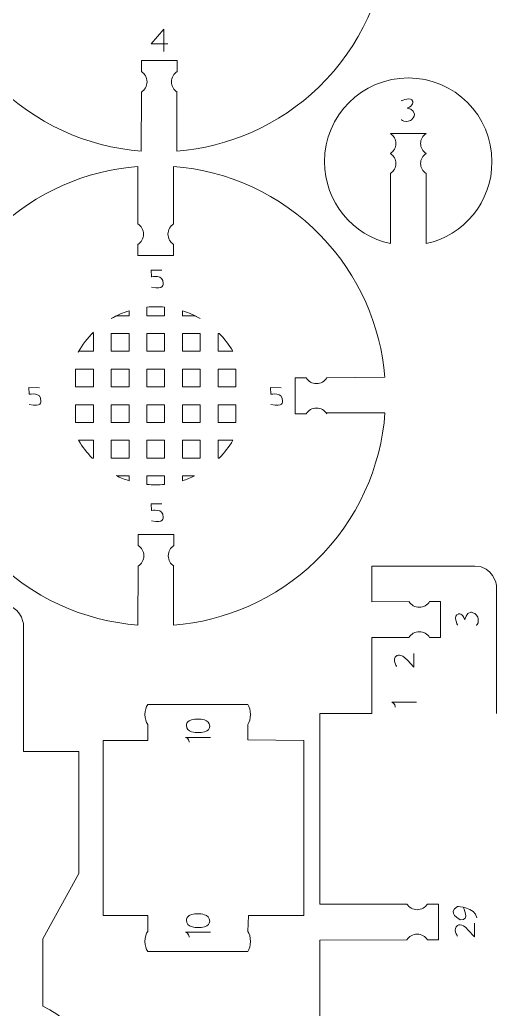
# Model space of a CAD drawing. Header units: centimetres. Extents: x -25 to 25, y -32.5 to 32.5.
# Drawn here: x -9.01 to -5.01, y -3.12 to 5.21 of the extents above; entities that cross this region are included whole.
import ezdxf

# ---------------------------------------------------------------- set-up
doc = ezdxf.new("R2010")
doc.units = ezdxf.units.CM
doc.header["$MEASUREMENT"] = 0
doc.layers.add('Capa 1', color=7, linetype='Continuous')

msp = doc.modelspace()

# ---------------------------------------------------------------- linework, layer by layer
at = {"layer": 'Capa 1', "color": 250, "lineweight": 9}
for points, knots in [([(-9.28085, 5.8857), (-9.28085, 5.8857), (-9.77056, 5.89003), (-9.77056, 5.89003), (-9.77056, 5.89003), (-9.73842, 5.45328), (-9.55886, 5.02489), (-9.23035, 4.68572), (-9.23035, 4.68572), (-8.8881, 4.33238), (-8.44391, 4.13752), (-7.98921, 4.10237), (-7.98921, 4.10237), (-7.98921, 4.10237), (-7.98721, 4.59843), (-7.98721, 4.59843)], [0, 0, 0, 0, 0.2, 0.2, 0.2, 0.2, 0.4, 0.4, 0.4, 0.4, 0.6, 0.6, 0.6, 0.6, 1, 1, 1, 1]), ([(-7.68948, 4.60085), (-7.68948, 4.60085), (-7.6892, 4.10224), (-7.6892, 4.10224), (-7.6892, 4.10224), (-7.25481, 4.13573), (-6.82913, 4.3152), (-6.49172, 4.642), (-6.49172, 4.642), (-6.13658, 4.98597), (-5.94155, 5.43292), (-5.90783, 5.89003), (-5.90783, 5.89003), (-5.90783, 5.89003), (-6.3967, 5.89031), (-6.3967, 5.89031)], [0, 0, 0, 0, 0.2, 0.2, 0.2, 0.2, 0.4, 0.4, 0.4, 0.4, 0.6, 0.6, 0.6, 0.6, 1, 1, 1, 1]), ([(-7.98721, 4.77296), (-7.98721, 4.77296), (-7.98732, 4.86456), (-7.98732, 4.86456), (-7.98732, 4.86456), (-7.98732, 4.86456), (-7.68587, 4.86456), (-7.68587, 4.86456), (-7.68587, 4.86456), (-7.68587, 4.86456), (-7.68587, 4.77294), (-7.68587, 4.77294)], [0, 0, 0, 0, 0.25, 0.25, 0.25, 0.25, 0.5, 0.5, 0.5, 0.5, 1, 1, 1, 1]), ([(-7.98721, 4.59843), (-7.95851, 4.61686), (-7.93949, 4.64905), (-7.93949, 4.68569), (-7.93949, 4.68569), (-7.93949, 4.72232), (-7.95851, 4.75452), (-7.98721, 4.77294)], [0, 0, 0, 0, 0.3333333, 0.3333333, 0.3333333, 0.3333333, 1, 1, 1, 1]), ([(-7.68587, 4.59843), (-7.71457, 4.61686), (-7.73359, 4.64905), (-7.73359, 4.68569), (-7.73359, 4.68569), (-7.73359, 4.72232), (-7.71457, 4.75452), (-7.68587, 4.77294)], [0, 0, 0, 0, 0.3333333, 0.3333333, 0.3333333, 0.3333333, 1, 1, 1, 1]), ([(-5.58864, 3.91365), (-5.58864, 3.91365), (-5.58864, 3.32312), (-5.58864, 3.32312), (-5.58864, 3.32312), (-5.27104, 3.39189), (-5.03308, 3.67445), (-5.03308, 4.01264), (-5.03308, 4.01264), (-5.03308, 4.40232), (-5.34897, 4.7182), (-5.73864, 4.7182), (-5.73864, 4.7182), (-6.12831, 4.7182), (-6.4442, 4.40232), (-6.4442, 4.01264), (-6.4442, 4.01264), (-6.4442, 3.67445), (-6.20624, 3.39188), (-5.88864, 3.32312), (-5.88864, 3.32312), (-5.88864, 3.32312), (-5.88865, 3.91349), (-5.88865, 3.91349)], [0, 0, 0, 0, 0.1428571, 0.1428571, 0.1428571, 0.1428571, 0.2857143, 0.2857143, 0.2857143, 0.2857143, 0.4285714, 0.4285714, 0.4285714, 0.4285714, 0.5714286, 0.5714286, 0.5714286, 0.5714286, 0.7142857, 0.7142857, 0.7142857, 0.7142857, 1, 1, 1, 1]), ([(-8.9816, -0.95503), (-8.9816, -0.95503), (-8.98157, 0.12585), (-8.98157, 0.12585), (-8.98157, 0.12585), (-8.98157, 0.12585), (-9.00809, 0.28517), (-9.16262, 0.28517), (-9.16262, 0.28517), (-9.16262, 0.28517), (-10.03175, 0.28533), (-10.03175, 0.28533), (-10.03175, 0.28533), (-10.03175, 0.28533), (-10.03175, -0.01488), (-10.03175, -0.01488), (-10.03175, -0.01488), (-10.03175, -0.01488), (-9.71323, -0.01349), (-9.71323, -0.01349)], [0, 0, 0, 0, 0.1666667, 0.1666667, 0.1666667, 0.1666667, 0.3333333, 0.3333333, 0.3333333, 0.3333333, 0.5, 0.5, 0.5, 0.5, 0.6666667, 0.6666667, 0.6666667, 0.6666667, 1, 1, 1, 1]), ([(-7.9337, -0.72626), (-7.94755, -0.70848), (-7.95673, -0.6774), (-7.95673, -0.64204), (-7.95673, -0.64204), (-7.95673, -0.60668), (-7.94755, -0.5756), (-7.9337, -0.55782)], [0, 0, 0, 0, 0.3333333, 0.3333333, 0.3333333, 0.3333333, 1, 1, 1, 1]), ([(-7.09139, -0.72626), (-7.07754, -0.70848), (-7.06836, -0.6774), (-7.06836, -0.64204), (-7.06836, -0.64204), (-7.06836, -0.60668), (-7.07754, -0.5756), (-7.09139, -0.55782)], [0, 0, 0, 0, 0.3333333, 0.3333333, 0.3333333, 0.3333333, 1, 1, 1, 1]), ([(-7.9337, -2.46885), (-7.9337, -2.46885), (-7.9337, -2.33434), (-7.9337, -2.33434), (-7.9337, -2.33434), (-7.9337, -2.33434), (-8.30831, -2.33434), (-8.30831, -2.33434), (-8.30831, -2.33434), (-8.30831, -2.33434), (-8.30831, -0.86076), (-8.30831, -0.86076), (-8.30831, -0.86076), (-8.30831, -0.86076), (-7.9337, -0.86076), (-7.9337, -0.86076), (-7.9337, -0.86076), (-7.9337, -0.86076), (-7.9337, -0.72625), (-7.9337, -0.72625)], [0, 0, 0, 0, 0.1666667, 0.1666667, 0.1666667, 0.1666667, 0.3333333, 0.3333333, 0.3333333, 0.3333333, 0.5, 0.5, 0.5, 0.5, 0.6666667, 0.6666667, 0.6666667, 0.6666667, 1, 1, 1, 1]), ([(-7.09139, -0.72625), (-7.09139, -0.72625), (-7.09139, -0.85621), (-7.09139, -0.85621), (-7.09139, -0.85621), (-7.09139, -0.85621), (-6.61946, -0.86076), (-6.61946, -0.86076), (-6.61946, -0.86076), (-6.61946, -0.86076), (-6.61946, -2.33434), (-6.61946, -2.33434), (-6.61946, -2.33434), (-6.61946, -2.33434), (-7.08352, -2.33434), (-7.08352, -2.33434), (-7.08352, -2.33434), (-7.08352, -2.33434), (-7.09139, -2.46885), (-7.09139, -2.46885)], [0, 0, 0, 0, 0.1666667, 0.1666667, 0.1666667, 0.1666667, 0.3333333, 0.3333333, 0.3333333, 0.3333333, 0.5, 0.5, 0.5, 0.5, 0.6666667, 0.6666667, 0.6666667, 0.6666667, 1, 1, 1, 1]), ([(-8.9816, -0.95503), (-8.9816, -0.95503), (-8.51357, -0.95503), (-8.51357, -0.95503), (-8.51357, -0.95503), (-8.51357, -0.95503), (-8.51357, -1.98011), (-8.51357, -1.98011), (-8.51357, -1.98011), (-8.51357, -1.98011), (-8.81837, -2.53114), (-8.81837, -2.53114), (-8.81837, -2.53114), (-8.81837, -2.53114), (-8.81837, -3.09723), (-8.81837, -3.09723), (-8.81837, -3.09723), (-8.1435, -3.42782), (-8.14351, -4.37787), (-8.81837, -4.70845), (-8.81837, -4.70845), (-8.81837, -4.70845), (-8.81837, -5.27451), (-8.81837, -5.27451), (-8.81837, -5.27451), (-8.81837, -5.27451), (-8.51357, -5.82557), (-8.51357, -5.82557), (-8.51357, -5.82557), (-8.51357, -5.82557), (-8.51357, -6.85063), (-8.51357, -6.85063), (-8.51357, -6.85063), (-8.51357, -6.85063), (-8.9816, -6.85063), (-8.9816, -6.85063)], [0, 0, 0, 0, 0.1, 0.1, 0.1, 0.1, 0.2, 0.2, 0.2, 0.2, 0.3, 0.3, 0.3, 0.3, 0.4, 0.4, 0.4, 0.4, 0.5, 0.5, 0.5, 0.5, 0.6, 0.6, 0.6, 0.6, 0.7, 0.7, 0.7, 0.7, 0.8, 0.8, 0.8, 0.8, 1, 1, 1, 1]), ([(-7.9337, -2.63728), (-7.94755, -2.6195), (-7.95673, -2.58842), (-7.95673, -2.55306), (-7.95673, -2.55306), (-7.95673, -2.5177), (-7.94755, -2.48662), (-7.9337, -2.46884)], [0, 0, 0, 0, 0.3333333, 0.3333333, 0.3333333, 0.3333333, 1, 1, 1, 1]), ([(-7.09139, -2.63728), (-7.07754, -2.6195), (-7.06836, -2.58842), (-7.06836, -2.55306), (-7.06836, -2.55306), (-7.06836, -2.5177), (-7.07754, -2.48662), (-7.09139, -2.46884)], [0, 0, 0, 0, 0.3333333, 0.3333333, 0.3333333, 0.3333333, 1, 1, 1, 1])]:
    msp.add_open_spline(points, degree=3, knots=knots, dxfattribs=at)
at = {"layer": 'Capa 1', "color": 22, "lineweight": 5}
for points, knots in [([(-7.76424, 5.00526), (-7.76424, 5.00526), (-7.9039, 5.00526), (-7.9039, 5.00526), (-7.9039, 5.00526), (-7.9039, 5.00526), (-7.79885, 5.12887), (-7.79885, 5.12887), (-7.79885, 5.12887), (-7.79885, 5.12887), (-7.79764, 4.94096), (-7.79764, 4.94096)], [0, 0, 0, 0, 0.25, 0.25, 0.25, 0.25, 0.5, 0.5, 0.5, 0.5, 1, 1, 1, 1]), ([(-5.79616, 4.36899), (-5.79616, 4.36899), (-5.78893, 4.35051), (-5.75288, 4.35171), (-5.75288, 4.35171), (-5.73417, 4.35233), (-5.72077, 4.35902), (-5.71105, 4.36667), (-5.71105, 4.36667), (-5.68735, 4.38537), (-5.68613, 4.41441), (-5.68613, 4.41441), (-5.68613, 4.41441), (-5.68735, 4.45612), (-5.74857, 4.46416), (-5.74857, 4.46416), (-5.74857, 4.46416), (-5.68861, 4.48645), (-5.70098, 4.51858), (-5.70098, 4.51858), (-5.70098, 4.51858), (-5.70962, 4.56801), (-5.79616, 4.52602), (-5.79616, 4.52602)], [0, 0, 0, 0, 0.1428571, 0.1428571, 0.1428571, 0.1428571, 0.2857143, 0.2857143, 0.2857143, 0.2857143, 0.4285714, 0.4285714, 0.4285714, 0.4285714, 0.5714286, 0.5714286, 0.5714286, 0.5714286, 0.7142857, 0.7142857, 0.7142857, 0.7142857, 1, 1, 1, 1]), ([(-7.81427, 3.09924), (-7.81427, 3.09924), (-7.90574, 3.09979), (-7.90574, 3.09979), (-7.90574, 3.09979), (-7.90574, 3.09979), (-7.90245, 3.04341), (-7.90245, 3.04341)], [0, 0, 0, 0, 0.3333333, 0.3333333, 0.3333333, 0.3333333, 1, 1, 1, 1]), ([(-7.90245, 3.04341), (-7.90245, 3.04341), (-7.79736, 3.06747), (-7.80354, 2.98624), (-7.80354, 2.98624), (-7.80354, 2.98624), (-7.79243, 2.93055), (-7.90245, 2.95776)], [0, 0, 0, 0, 0.3333333, 0.3333333, 0.3333333, 0.3333333, 1, 1, 1, 1]), ([(-8.84413, 2.10992), (-8.84413, 2.10992), (-8.9356, 2.11047), (-8.9356, 2.11047), (-8.9356, 2.11047), (-8.9356, 2.11047), (-8.93231, 2.05409), (-8.93231, 2.05409)], [0, 0, 0, 0, 0.3333333, 0.3333333, 0.3333333, 0.3333333, 1, 1, 1, 1]), ([(-6.80885, 2.10992), (-6.80885, 2.10992), (-6.90032, 2.11047), (-6.90032, 2.11047), (-6.90032, 2.11047), (-6.90032, 2.11047), (-6.89703, 2.05409), (-6.89703, 2.05409)], [0, 0, 0, 0, 0.3333333, 0.3333333, 0.3333333, 0.3333333, 1, 1, 1, 1]), ([(-8.93231, 2.05409), (-8.93231, 2.05409), (-8.82722, 2.07815), (-8.8334, 1.99692), (-8.8334, 1.99692), (-8.8334, 1.99692), (-8.82229, 1.94123), (-8.93231, 1.96844)], [0, 0, 0, 0, 0.3333333, 0.3333333, 0.3333333, 0.3333333, 1, 1, 1, 1]), ([(-6.89703, 2.05409), (-6.89703, 2.05409), (-6.79194, 2.07815), (-6.79812, 1.99692), (-6.79812, 1.99692), (-6.79812, 1.99692), (-6.78701, 1.94123), (-6.89703, 1.96844)], [0, 0, 0, 0, 0.3333333, 0.3333333, 0.3333333, 0.3333333, 1, 1, 1, 1]), ([(-7.81427, 1.13096), (-7.81427, 1.13096), (-7.90574, 1.13151), (-7.90574, 1.13151), (-7.90574, 1.13151), (-7.90574, 1.13151), (-7.90245, 1.07513), (-7.90245, 1.07513)], [0, 0, 0, 0, 0.3333333, 0.3333333, 0.3333333, 0.3333333, 1, 1, 1, 1]), ([(-7.90245, 1.07513), (-7.90245, 1.07513), (-7.79736, 1.09919), (-7.80354, 1.01796), (-7.80354, 1.01796), (-7.80354, 1.01796), (-7.79243, 0.96227), (-7.90245, 0.98948)], [0, 0, 0, 0, 0.3333333, 0.3333333, 0.3333333, 0.3333333, 1, 1, 1, 1]), ([(-5.1657, 0.10886), (-5.1657, 0.10886), (-5.14722, 0.11609), (-5.14842, 0.15214), (-5.14842, 0.15214), (-5.14904, 0.17085), (-5.15573, 0.18425), (-5.16338, 0.19397), (-5.16338, 0.19397), (-5.18208, 0.21767), (-5.21112, 0.21889), (-5.21112, 0.21889), (-5.21112, 0.21889), (-5.25283, 0.21767), (-5.26087, 0.15645), (-5.26087, 0.15645), (-5.26087, 0.15645), (-5.28316, 0.21641), (-5.31529, 0.20404), (-5.31529, 0.20404), (-5.31529, 0.20404), (-5.36472, 0.1954), (-5.32273, 0.10886), (-5.32273, 0.10886)], [0, 0, 0, 0, 0.1428571, 0.1428571, 0.1428571, 0.1428571, 0.2857143, 0.2857143, 0.2857143, 0.2857143, 0.4285714, 0.4285714, 0.4285714, 0.4285714, 0.5714286, 0.5714286, 0.5714286, 0.5714286, 0.7142857, 0.7142857, 0.7142857, 0.7142857, 1, 1, 1, 1]), ([(-5.83639, -0.23788), (-5.83639, -0.23788), (-5.8772, -0.17605), (-5.83639, -0.14889), (-5.83639, -0.14889), (-5.83639, -0.14889), (-5.80549, -0.11797), (-5.74615, -0.18596)], [0, 0, 0, 0, 0.3333333, 0.3333333, 0.3333333, 0.3333333, 1, 1, 1, 1]), ([(-5.74615, -0.18596), (-5.74615, -0.18596), (-5.69177, -0.24404), (-5.69177, -0.24404), (-5.69177, -0.24404), (-5.69177, -0.24404), (-5.69177, -0.12872), (-5.69177, -0.12872)], [0, 0, 0, 0, 0.3333333, 0.3333333, 0.3333333, 0.3333333, 1, 1, 1, 1]), ([(-7.60758, -0.73402), (-7.60758, -0.73402), (-7.61523, -0.67435), (-7.49839, -0.68034), (-7.49839, -0.68034), (-7.49839, -0.68034), (-7.40934, -0.68038), (-7.41158, -0.74134)], [0, 0, 0, 0, 0.3333333, 0.3333333, 0.3333333, 0.3333333, 1, 1, 1, 1]), ([(-7.4118, -0.74134), (-7.4118, -0.74134), (-7.40411, -0.80096), (-7.52101, -0.79495), (-7.52101, -0.79495), (-7.52101, -0.79495), (-7.61007, -0.79495), (-7.60777, -0.73402)], [0, 0, 0, 0, 0.3333333, 0.3333333, 0.3333333, 0.3333333, 1, 1, 1, 1]), ([(-7.60758, -2.37445), (-7.60758, -2.37445), (-7.61523, -2.31478), (-7.49839, -2.32077), (-7.49839, -2.32077), (-7.49839, -2.32077), (-7.40934, -2.32081), (-7.41158, -2.38177)], [0, 0, 0, 0, 0.3333333, 0.3333333, 0.3333333, 0.3333333, 1, 1, 1, 1]), ([(-5.27678, -2.26447), (-5.27678, -2.26447), (-5.21199, -2.37914), (-5.30045, -2.37092), (-5.30045, -2.37092), (-5.30045, -2.37092), (-5.42008, -2.31124), (-5.32237, -2.25959), (-5.32237, -2.25959), (-5.32237, -2.25959), (-5.17724, -2.26006), (-5.16099, -2.35466)], [0, 0, 0, 0, 0.25, 0.25, 0.25, 0.25, 0.5, 0.5, 0.5, 0.5, 1, 1, 1, 1]), ([(-7.4118, -2.38177), (-7.4118, -2.38177), (-7.40411, -2.44139), (-7.52101, -2.43538), (-7.52101, -2.43538), (-7.52101, -2.43538), (-7.61007, -2.43538), (-7.60777, -2.37445)], [0, 0, 0, 0, 0.3333333, 0.3333333, 0.3333333, 0.3333333, 1, 1, 1, 1]), ([(-5.32412, -2.50875), (-5.32412, -2.50875), (-5.36493, -2.44692), (-5.32412, -2.41976), (-5.32412, -2.41976), (-5.32412, -2.41976), (-5.29322, -2.38884), (-5.23388, -2.45683)], [0, 0, 0, 0, 0.3333333, 0.3333333, 0.3333333, 0.3333333, 1, 1, 1, 1]), ([(-5.23388, -2.45683), (-5.23388, -2.45683), (-5.1795, -2.51491), (-5.1795, -2.51491), (-5.1795, -2.51491), (-5.1795, -2.51491), (-5.1795, -2.39959), (-5.1795, -2.39959)], [0, 0, 0, 0, 0.3333333, 0.3333333, 0.3333333, 0.3333333, 1, 1, 1, 1])]:
    msp.add_open_spline(points, degree=3, knots=knots, dxfattribs=at)
at = {"layer": 'Capa 1', "color": 250, "lineweight": 9}
for points in [[(-5.88865, 4.25037), (-5.88865, 4.25037), (-5.58864, 4.25053), (-5.58864, 4.25053)], [(-7.9337, -0.55782), (-7.9337, -0.55782), (-7.09139, -0.55782), (-7.09139, -0.55782)], [(-7.09139, -2.63728), (-7.09139, -2.63728), (-7.9337, -2.63728), (-7.9337, -2.63728)]]:
    msp.add_open_spline(points, degree=3, dxfattribs=at)
at = {"layer": 'Capa 1', "color": 250, "lineweight": 18}
for points, knots in [([(-5.88865, 4.25037), (-5.86095, 4.23259), (-5.84259, 4.20151), (-5.84259, 4.16615), (-5.84259, 4.16615), (-5.84259, 4.13079), (-5.86095, 4.09971), (-5.88865, 4.08193)], [0, 0, 0, 0, 0.3333333, 0.3333333, 0.3333333, 0.3333333, 1, 1, 1, 1]), ([(-5.58864, 4.25053), (-5.61634, 4.23275), (-5.6347, 4.20167), (-5.6347, 4.16631), (-5.6347, 4.16631), (-5.6347, 4.13095), (-5.61634, 4.09987), (-5.58864, 4.08209)], [0, 0, 0, 0, 0.3333333, 0.3333333, 0.3333333, 0.3333333, 1, 1, 1, 1]), ([(-5.88865, 4.08193), (-5.86095, 4.06415), (-5.84259, 4.03307), (-5.84259, 3.99771), (-5.84259, 3.99771), (-5.84259, 3.96235), (-5.86095, 3.93127), (-5.88865, 3.91349)], [0, 0, 0, 0, 0.3333333, 0.3333333, 0.3333333, 0.3333333, 1, 1, 1, 1]), ([(-5.58864, 4.08209), (-5.61634, 4.06431), (-5.6347, 4.03323), (-5.6347, 3.99787), (-5.6347, 3.99787), (-5.6347, 3.96251), (-5.61634, 3.93143), (-5.58864, 3.91365)], [0, 0, 0, 0, 0.3333333, 0.3333333, 0.3333333, 0.3333333, 1, 1, 1, 1]), ([(-8.01662, 3.4901), (-8.01662, 3.4901), (-8.01608, 3.97264), (-8.01608, 3.97264), (-8.01608, 3.97264), (-8.45044, 3.93916), (-8.87611, 3.75967), (-9.2135, 3.43289), (-9.2135, 3.43289), (-9.56508, 3.09236), (-9.75978, 2.6509), (-9.79633, 2.19858), (-9.79633, 2.19858), (-9.79633, 2.19858), (-9.30772, 2.19558), (-9.30772, 2.19558)], [0, 0, 0, 0, 0.2, 0.2, 0.2, 0.2, 0.4, 0.4, 0.4, 0.4, 0.6, 0.6, 0.6, 0.6, 1, 1, 1, 1]), ([(-6.42436, 2.19238), (-6.42436, 2.19238), (-5.93562, 2.19858), (-5.93562, 2.19858), (-5.93562, 2.19858), (-5.97045, 2.63057), (-6.14979, 3.05355), (-6.47486, 3.38917), (-6.47486, 3.38917), (-6.81713, 3.74254), (-7.26135, 3.93739), (-7.71608, 3.97254), (-7.71608, 3.97254), (-7.71608, 3.97254), (-7.71528, 3.4901), (-7.71528, 3.4901)], [0, 0, 0, 0, 0.2, 0.2, 0.2, 0.2, 0.4, 0.4, 0.4, 0.4, 0.6, 0.6, 0.6, 0.6, 1, 1, 1, 1]), ([(-8.01662, 3.31559), (-7.98792, 3.33402), (-7.9689, 3.36621), (-7.9689, 3.40285), (-7.9689, 3.40285), (-7.9689, 3.43948), (-7.98792, 3.47168), (-8.01662, 3.4901)], [0, 0, 0, 0, 0.3333333, 0.3333333, 0.3333333, 0.3333333, 1, 1, 1, 1]), ([(-7.71528, 3.31559), (-7.74398, 3.33402), (-7.763, 3.36621), (-7.763, 3.40285), (-7.763, 3.40285), (-7.763, 3.43948), (-7.74398, 3.47168), (-7.71528, 3.4901)], [0, 0, 0, 0, 0.3333333, 0.3333333, 0.3333333, 0.3333333, 1, 1, 1, 1]), ([(-8.01662, 3.31558), (-8.01662, 3.31558), (-8.01673, 3.22398), (-8.01673, 3.22398), (-8.01673, 3.22398), (-8.01673, 3.22398), (-7.71528, 3.22398), (-7.71528, 3.22398), (-7.71528, 3.22398), (-7.71528, 3.22398), (-7.71528, 3.3156), (-7.71528, 3.3156)], [0, 0, 0, 0, 0.25, 0.25, 0.25, 0.25, 0.5, 0.5, 0.5, 0.5, 1, 1, 1, 1]), ([(-8.09095, 2.75739), (-8.09095, 2.75739), (-8.09095, 2.7164), (-8.09095, 2.7164), (-8.09095, 2.7164), (-8.09095, 2.7164), (-8.1939, 2.7164), (-8.1939, 2.7164), (-8.1939, 2.7164), (-8.20989, 2.70862), (-8.22556, 2.70028), (-8.24088, 2.69142), (-8.24088, 2.69142), (-8.24088, 2.69142), (-8.24088, 2.69147), (-8.24088, 2.69147), (-8.24088, 2.69147), (-8.19389, 2.71864), (-8.14367, 2.74084), (-8.09095, 2.75739)], [0, 0, 0, 0, 0.1666667, 0.1666667, 0.1666667, 0.1666667, 0.3333333, 0.3333333, 0.3333333, 0.3333333, 0.5, 0.5, 0.5, 0.5, 0.6666667, 0.6666667, 0.6666667, 0.6666667, 1, 1, 1, 1]), ([(-7.79109, 2.78799), (-7.79109, 2.78799), (-7.79109, 2.7164), (-7.79109, 2.7164), (-7.79109, 2.7164), (-7.79109, 2.7164), (-7.94102, 2.7164), (-7.94102, 2.7164), (-7.94102, 2.7164), (-7.94102, 2.7164), (-7.94102, 2.78799), (-7.94102, 2.78799), (-7.94102, 2.78799), (-7.91637, 2.79044), (-7.89137, 2.79171), (-7.86608, 2.79171), (-7.86608, 2.79171), (-7.84077, 2.79171), (-7.81576, 2.79044), (-7.79109, 2.78799)], [0, 0, 0, 0, 0.1666667, 0.1666667, 0.1666667, 0.1666667, 0.3333333, 0.3333333, 0.3333333, 0.3333333, 0.5, 0.5, 0.5, 0.5, 0.6666667, 0.6666667, 0.6666667, 0.6666667, 1, 1, 1, 1]), ([(-7.49123, 2.69144), (-7.49123, 2.69144), (-7.49123, 2.69141), (-7.49123, 2.69141), (-7.49123, 2.69141), (-7.50656, 2.70028), (-7.52223, 2.70861), (-7.53822, 2.7164), (-7.53822, 2.7164), (-7.53822, 2.7164), (-7.64116, 2.7164), (-7.64116, 2.7164), (-7.64116, 2.7164), (-7.64116, 2.7164), (-7.64116, 2.75738), (-7.64116, 2.75738), (-7.64116, 2.75738), (-7.58844, 2.74082), (-7.53823, 2.71861), (-7.49123, 2.69144)], [0, 0, 0, 0, 0.1666667, 0.1666667, 0.1666667, 0.1666667, 0.3333333, 0.3333333, 0.3333333, 0.3333333, 0.5, 0.5, 0.5, 0.5, 0.6666667, 0.6666667, 0.6666667, 0.6666667, 1, 1, 1, 1]), ([(-8.39081, 2.57751), (-8.39081, 2.57751), (-8.39081, 2.57747), (-8.39081, 2.57747), (-8.39081, 2.57747), (-8.39451, 2.57384), (-8.39818, 2.57017), (-8.40181, 2.56647), (-8.40181, 2.56647), (-8.40181, 2.56647), (-8.39081, 2.56647), (-8.39081, 2.56647), (-8.39081, 2.56647), (-8.39081, 2.56647), (-8.39081, 2.41654), (-8.39081, 2.41654), (-8.39081, 2.41654), (-8.39081, 2.41654), (-8.51579, 2.41654), (-8.51579, 2.41654), (-8.51579, 2.41654), (-8.51579, 2.41654), (-8.51958, 2.40991), (-8.51958, 2.40991), (-8.51958, 2.40991), (-8.48465, 2.47174), (-8.4412, 2.52815), (-8.39081, 2.57751)], [0, 0, 0, 0, 0.125, 0.125, 0.125, 0.125, 0.25, 0.25, 0.25, 0.25, 0.375, 0.375, 0.375, 0.375, 0.5, 0.5, 0.5, 0.5, 0.625, 0.625, 0.625, 0.625, 0.75, 0.75, 0.75, 0.75, 1, 1, 1, 1]), ([(-8.09095, 2.56647), (-8.09095, 2.56647), (-8.09095, 2.41654), (-8.09095, 2.41654), (-8.09095, 2.41654), (-8.09095, 2.41654), (-8.24088, 2.41654), (-8.24088, 2.41654), (-8.24088, 2.41654), (-8.24088, 2.41654), (-8.24088, 2.56647), (-8.24088, 2.56647), (-8.24088, 2.56647), (-8.24088, 2.56647), (-8.09095, 2.56647), (-8.09095, 2.56647)], [0, 0, 0, 0, 0.2, 0.2, 0.2, 0.2, 0.4, 0.4, 0.4, 0.4, 0.6, 0.6, 0.6, 0.6, 1, 1, 1, 1]), ([(-7.79109, 2.56647), (-7.79109, 2.56647), (-7.79109, 2.41654), (-7.79109, 2.41654), (-7.79109, 2.41654), (-7.79109, 2.41654), (-7.94102, 2.41654), (-7.94102, 2.41654), (-7.94102, 2.41654), (-7.94102, 2.41654), (-7.94102, 2.56647), (-7.94102, 2.56647), (-7.94102, 2.56647), (-7.94102, 2.56647), (-7.79109, 2.56647), (-7.79109, 2.56647)], [0, 0, 0, 0, 0.2, 0.2, 0.2, 0.2, 0.4, 0.4, 0.4, 0.4, 0.6, 0.6, 0.6, 0.6, 1, 1, 1, 1]), ([(-7.49123, 2.56647), (-7.49123, 2.56647), (-7.49123, 2.41654), (-7.49123, 2.41654), (-7.49123, 2.41654), (-7.49123, 2.41654), (-7.64116, 2.41654), (-7.64116, 2.41654), (-7.64116, 2.41654), (-7.64116, 2.41654), (-7.64116, 2.56647), (-7.64116, 2.56647), (-7.64116, 2.56647), (-7.64116, 2.56647), (-7.49123, 2.56647), (-7.49123, 2.56647)], [0, 0, 0, 0, 0.2, 0.2, 0.2, 0.2, 0.4, 0.4, 0.4, 0.4, 0.6, 0.6, 0.6, 0.6, 1, 1, 1, 1]), ([(-7.3413, 2.41654), (-7.3413, 2.41654), (-7.3413, 2.56647), (-7.3413, 2.56647), (-7.3413, 2.56647), (-7.3413, 2.56647), (-7.33031, 2.56647), (-7.33031, 2.56647), (-7.33031, 2.56647), (-7.28636, 2.5216), (-7.24801, 2.47126), (-7.21636, 2.41654), (-7.21636, 2.41654), (-7.21636, 2.41654), (-7.3413, 2.41654), (-7.3413, 2.41654)], [0, 0, 0, 0, 0.2, 0.2, 0.2, 0.2, 0.4, 0.4, 0.4, 0.4, 0.6, 0.6, 0.6, 0.6, 1, 1, 1, 1]), ([(-8.39081, 2.26661), (-8.39081, 2.26661), (-8.39081, 2.11668), (-8.39081, 2.11668), (-8.39081, 2.11668), (-8.39081, 2.11668), (-8.54074, 2.11668), (-8.54074, 2.11668), (-8.54074, 2.11668), (-8.54074, 2.11668), (-8.54074, 2.26661), (-8.54074, 2.26661), (-8.54074, 2.26661), (-8.54074, 2.26661), (-8.39081, 2.26661), (-8.39081, 2.26661)], [0, 0, 0, 0, 0.2, 0.2, 0.2, 0.2, 0.4, 0.4, 0.4, 0.4, 0.6, 0.6, 0.6, 0.6, 1, 1, 1, 1]), ([(-8.09095, 2.26661), (-8.09095, 2.26661), (-8.09095, 2.11668), (-8.09095, 2.11668), (-8.09095, 2.11668), (-8.09095, 2.11668), (-8.24088, 2.11668), (-8.24088, 2.11668), (-8.24088, 2.11668), (-8.24088, 2.11668), (-8.24088, 2.26661), (-8.24088, 2.26661), (-8.24088, 2.26661), (-8.24088, 2.26661), (-8.09095, 2.26661), (-8.09095, 2.26661)], [0, 0, 0, 0, 0.2, 0.2, 0.2, 0.2, 0.4, 0.4, 0.4, 0.4, 0.6, 0.6, 0.6, 0.6, 1, 1, 1, 1]), ([(-7.79109, 2.26661), (-7.79109, 2.26661), (-7.79109, 2.11668), (-7.79109, 2.11668), (-7.79109, 2.11668), (-7.79109, 2.11668), (-7.94102, 2.11668), (-7.94102, 2.11668), (-7.94102, 2.11668), (-7.94102, 2.11668), (-7.94102, 2.26661), (-7.94102, 2.26661), (-7.94102, 2.26661), (-7.94102, 2.26661), (-7.79109, 2.26661), (-7.79109, 2.26661)], [0, 0, 0, 0, 0.2, 0.2, 0.2, 0.2, 0.4, 0.4, 0.4, 0.4, 0.6, 0.6, 0.6, 0.6, 1, 1, 1, 1]), ([(-7.49123, 2.26661), (-7.49123, 2.26661), (-7.49123, 2.11668), (-7.49123, 2.11668), (-7.49123, 2.11668), (-7.49123, 2.11668), (-7.64116, 2.11668), (-7.64116, 2.11668), (-7.64116, 2.11668), (-7.64116, 2.11668), (-7.64116, 2.26661), (-7.64116, 2.26661), (-7.64116, 2.26661), (-7.64116, 2.26661), (-7.49123, 2.26661), (-7.49123, 2.26661)], [0, 0, 0, 0, 0.2, 0.2, 0.2, 0.2, 0.4, 0.4, 0.4, 0.4, 0.6, 0.6, 0.6, 0.6, 1, 1, 1, 1]), ([(-7.19137, 2.26661), (-7.19137, 2.26661), (-7.19137, 2.11668), (-7.19137, 2.11668), (-7.19137, 2.11668), (-7.19137, 2.11668), (-7.3413, 2.11668), (-7.3413, 2.11668), (-7.3413, 2.11668), (-7.3413, 2.11668), (-7.3413, 2.26661), (-7.3413, 2.26661), (-7.3413, 2.26661), (-7.3413, 2.26661), (-7.19137, 2.26661), (-7.19137, 2.26661)], [0, 0, 0, 0, 0.2, 0.2, 0.2, 0.2, 0.4, 0.4, 0.4, 0.4, 0.6, 0.6, 0.6, 0.6, 1, 1, 1, 1]), ([(-6.59887, 2.19238), (-6.59887, 2.19238), (-6.69047, 2.19249), (-6.69047, 2.19249), (-6.69047, 2.19249), (-6.69047, 2.19249), (-6.69047, 1.89104), (-6.69047, 1.89104), (-6.69047, 1.89104), (-6.69047, 1.89104), (-6.59885, 1.89104), (-6.59885, 1.89104)], [0, 0, 0, 0, 0.25, 0.25, 0.25, 0.25, 0.5, 0.5, 0.5, 0.5, 1, 1, 1, 1]), ([(-6.42436, 2.19238), (-6.44279, 2.16368), (-6.47498, 2.14466), (-6.51162, 2.14466), (-6.51162, 2.14466), (-6.54825, 2.14466), (-6.58045, 2.16368), (-6.59887, 2.19238)], [0, 0, 0, 0, 0.3333333, 0.3333333, 0.3333333, 0.3333333, 1, 1, 1, 1]), ([(-8.39081, 1.96675), (-8.39081, 1.96675), (-8.39081, 1.81682), (-8.39081, 1.81682), (-8.39081, 1.81682), (-8.39081, 1.81682), (-8.54074, 1.81682), (-8.54074, 1.81682), (-8.54074, 1.81682), (-8.54074, 1.81682), (-8.54074, 1.96675), (-8.54074, 1.96675), (-8.54074, 1.96675), (-8.54074, 1.96675), (-8.39081, 1.96675), (-8.39081, 1.96675)], [0, 0, 0, 0, 0.2, 0.2, 0.2, 0.2, 0.4, 0.4, 0.4, 0.4, 0.6, 0.6, 0.6, 0.6, 1, 1, 1, 1]), ([(-8.09095, 1.96675), (-8.09095, 1.96675), (-8.09095, 1.81682), (-8.09095, 1.81682), (-8.09095, 1.81682), (-8.09095, 1.81682), (-8.24088, 1.81682), (-8.24088, 1.81682), (-8.24088, 1.81682), (-8.24088, 1.81682), (-8.24088, 1.96675), (-8.24088, 1.96675), (-8.24088, 1.96675), (-8.24088, 1.96675), (-8.09095, 1.96675), (-8.09095, 1.96675)], [0, 0, 0, 0, 0.2, 0.2, 0.2, 0.2, 0.4, 0.4, 0.4, 0.4, 0.6, 0.6, 0.6, 0.6, 1, 1, 1, 1]), ([(-7.79109, 1.96675), (-7.79109, 1.96675), (-7.79109, 1.81682), (-7.79109, 1.81682), (-7.79109, 1.81682), (-7.79109, 1.81682), (-7.94102, 1.81682), (-7.94102, 1.81682), (-7.94102, 1.81682), (-7.94102, 1.81682), (-7.94102, 1.96675), (-7.94102, 1.96675), (-7.94102, 1.96675), (-7.94102, 1.96675), (-7.79109, 1.96675), (-7.79109, 1.96675)], [0, 0, 0, 0, 0.2, 0.2, 0.2, 0.2, 0.4, 0.4, 0.4, 0.4, 0.6, 0.6, 0.6, 0.6, 1, 1, 1, 1]), ([(-7.49123, 1.96675), (-7.49123, 1.96675), (-7.49123, 1.81682), (-7.49123, 1.81682), (-7.49123, 1.81682), (-7.49123, 1.81682), (-7.64116, 1.81682), (-7.64116, 1.81682), (-7.64116, 1.81682), (-7.64116, 1.81682), (-7.64116, 1.96675), (-7.64116, 1.96675), (-7.64116, 1.96675), (-7.64116, 1.96675), (-7.49123, 1.96675), (-7.49123, 1.96675)], [0, 0, 0, 0, 0.2, 0.2, 0.2, 0.2, 0.4, 0.4, 0.4, 0.4, 0.6, 0.6, 0.6, 0.6, 1, 1, 1, 1]), ([(-7.19137, 1.96675), (-7.19137, 1.96675), (-7.19137, 1.81682), (-7.19137, 1.81682), (-7.19137, 1.81682), (-7.19137, 1.81682), (-7.3413, 1.81682), (-7.3413, 1.81682), (-7.3413, 1.81682), (-7.3413, 1.81682), (-7.3413, 1.96675), (-7.3413, 1.96675), (-7.3413, 1.96675), (-7.3413, 1.96675), (-7.19137, 1.96675), (-7.19137, 1.96675)], [0, 0, 0, 0, 0.2, 0.2, 0.2, 0.2, 0.4, 0.4, 0.4, 0.4, 0.6, 0.6, 0.6, 0.6, 1, 1, 1, 1]), ([(-6.42436, 1.89104), (-6.44279, 1.91974), (-6.47498, 1.93876), (-6.51162, 1.93876), (-6.51162, 1.93876), (-6.54825, 1.93876), (-6.58045, 1.91974), (-6.59887, 1.89104)], [0, 0, 0, 0, 0.3333333, 0.3333333, 0.3333333, 0.3333333, 1, 1, 1, 1]), ([(-9.30772, 1.89424), (-9.30772, 1.89424), (-9.79743, 1.89857), (-9.79743, 1.89857), (-9.79743, 1.89857), (-9.76529, 1.46182), (-9.58573, 1.03343), (-9.25722, 0.69426), (-9.25722, 0.69426), (-8.91497, 0.34092), (-8.47078, 0.14606), (-8.01608, 0.11091), (-8.01608, 0.11091), (-8.01608, 0.11091), (-8.01408, 0.60697), (-8.01408, 0.60697)], [0, 0, 0, 0, 0.2, 0.2, 0.2, 0.2, 0.4, 0.4, 0.4, 0.4, 0.6, 0.6, 0.6, 0.6, 1, 1, 1, 1]), ([(-7.71635, 0.60939), (-7.71635, 0.60939), (-7.71607, 0.11078), (-7.71607, 0.11078), (-7.71607, 0.11078), (-7.28168, 0.14427), (-6.856, 0.32374), (-6.51859, 0.65054), (-6.51859, 0.65054), (-6.16345, 0.99451), (-5.96842, 1.44146), (-5.9347, 1.89857), (-5.9347, 1.89857), (-5.9347, 1.89857), (-6.42357, 1.89885), (-6.42357, 1.89885)], [0, 0, 0, 0, 0.2, 0.2, 0.2, 0.2, 0.4, 0.4, 0.4, 0.4, 0.6, 0.6, 0.6, 0.6, 1, 1, 1, 1]), ([(-8.39081, 1.66689), (-8.39081, 1.66689), (-8.39081, 1.51696), (-8.39081, 1.51696), (-8.39081, 1.51696), (-8.39081, 1.51696), (-8.40186, 1.51696), (-8.40186, 1.51696), (-8.40186, 1.51696), (-8.44581, 1.56182), (-8.48417, 1.61217), (-8.51581, 1.66689), (-8.51581, 1.66689), (-8.51581, 1.66689), (-8.39081, 1.66689), (-8.39081, 1.66689)], [0, 0, 0, 0, 0.2, 0.2, 0.2, 0.2, 0.4, 0.4, 0.4, 0.4, 0.6, 0.6, 0.6, 0.6, 1, 1, 1, 1]), ([(-8.09095, 1.66689), (-8.09095, 1.66689), (-8.09095, 1.51696), (-8.09095, 1.51696), (-8.09095, 1.51696), (-8.09095, 1.51696), (-8.24088, 1.51696), (-8.24088, 1.51696), (-8.24088, 1.51696), (-8.24088, 1.51696), (-8.24088, 1.66689), (-8.24088, 1.66689), (-8.24088, 1.66689), (-8.24088, 1.66689), (-8.09095, 1.66689), (-8.09095, 1.66689)], [0, 0, 0, 0, 0.2, 0.2, 0.2, 0.2, 0.4, 0.4, 0.4, 0.4, 0.6, 0.6, 0.6, 0.6, 1, 1, 1, 1]), ([(-7.79109, 1.66689), (-7.79109, 1.66689), (-7.79109, 1.51696), (-7.79109, 1.51696), (-7.79109, 1.51696), (-7.79109, 1.51696), (-7.94102, 1.51696), (-7.94102, 1.51696), (-7.94102, 1.51696), (-7.94102, 1.51696), (-7.94102, 1.66689), (-7.94102, 1.66689), (-7.94102, 1.66689), (-7.94102, 1.66689), (-7.79109, 1.66689), (-7.79109, 1.66689)], [0, 0, 0, 0, 0.2, 0.2, 0.2, 0.2, 0.4, 0.4, 0.4, 0.4, 0.6, 0.6, 0.6, 0.6, 1, 1, 1, 1]), ([(-7.49123, 1.66689), (-7.49123, 1.66689), (-7.49123, 1.51696), (-7.49123, 1.51696), (-7.49123, 1.51696), (-7.49123, 1.51696), (-7.64116, 1.51696), (-7.64116, 1.51696), (-7.64116, 1.51696), (-7.64116, 1.51696), (-7.64116, 1.66689), (-7.64116, 1.66689), (-7.64116, 1.66689), (-7.64116, 1.66689), (-7.49123, 1.66689), (-7.49123, 1.66689)], [0, 0, 0, 0, 0.2, 0.2, 0.2, 0.2, 0.4, 0.4, 0.4, 0.4, 0.6, 0.6, 0.6, 0.6, 1, 1, 1, 1]), ([(-7.21635, 1.66689), (-7.248, 1.61217), (-7.28636, 1.56183), (-7.3303, 1.51696), (-7.3303, 1.51696), (-7.3303, 1.51696), (-7.3413, 1.51696), (-7.3413, 1.51696), (-7.3413, 1.51696), (-7.3413, 1.51696), (-7.3413, 1.66689), (-7.3413, 1.66689), (-7.3413, 1.66689), (-7.3413, 1.66689), (-7.21635, 1.66689), (-7.21635, 1.66689)], [0, 0, 0, 0, 0.2, 0.2, 0.2, 0.2, 0.4, 0.4, 0.4, 0.4, 0.6, 0.6, 0.6, 0.6, 1, 1, 1, 1]), ([(-8.09095, 1.36703), (-8.09095, 1.36703), (-8.09095, 1.32603), (-8.09095, 1.32603), (-8.09095, 1.32603), (-8.12884, 1.33793), (-8.16544, 1.35274), (-8.20048, 1.37022), (-8.20048, 1.37022), (-8.20048, 1.37022), (-8.194, 1.36703), (-8.194, 1.36703), (-8.194, 1.36703), (-8.194, 1.36703), (-8.09095, 1.36703), (-8.09095, 1.36703)], [0, 0, 0, 0, 0.2, 0.2, 0.2, 0.2, 0.4, 0.4, 0.4, 0.4, 0.6, 0.6, 0.6, 0.6, 1, 1, 1, 1]), ([(-7.79109, 1.36703), (-7.79109, 1.36703), (-7.79109, 1.29543), (-7.79109, 1.29543), (-7.79109, 1.29543), (-7.81576, 1.29298), (-7.84077, 1.29171), (-7.86608, 1.29171), (-7.86608, 1.29171), (-7.89137, 1.29171), (-7.91637, 1.29298), (-7.94102, 1.29543), (-7.94102, 1.29543), (-7.94102, 1.29543), (-7.94102, 1.36703), (-7.94102, 1.36703), (-7.94102, 1.36703), (-7.94102, 1.36703), (-7.79109, 1.36703), (-7.79109, 1.36703)], [0, 0, 0, 0, 0.1666667, 0.1666667, 0.1666667, 0.1666667, 0.3333333, 0.3333333, 0.3333333, 0.3333333, 0.5, 0.5, 0.5, 0.5, 0.6666667, 0.6666667, 0.6666667, 0.6666667, 1, 1, 1, 1]), ([(-7.53816, 1.36703), (-7.57122, 1.35094), (-7.60561, 1.33719), (-7.64116, 1.32604), (-7.64116, 1.32604), (-7.64116, 1.32604), (-7.64116, 1.36703), (-7.64116, 1.36703), (-7.64116, 1.36703), (-7.64116, 1.36703), (-7.53816, 1.36703), (-7.53816, 1.36703)], [0, 0, 0, 0, 0.25, 0.25, 0.25, 0.25, 0.5, 0.5, 0.5, 0.5, 1, 1, 1, 1]), ([(-8.01408, 0.7815), (-8.01408, 0.7815), (-8.01419, 0.8731), (-8.01419, 0.8731), (-8.01419, 0.8731), (-8.01419, 0.8731), (-7.71274, 0.8731), (-7.71274, 0.8731), (-7.71274, 0.8731), (-7.71274, 0.8731), (-7.71274, 0.78148), (-7.71274, 0.78148)], [0, 0, 0, 0, 0.25, 0.25, 0.25, 0.25, 0.5, 0.5, 0.5, 0.5, 1, 1, 1, 1]), ([(-8.01408, 0.60697), (-7.98538, 0.6254), (-7.96636, 0.65759), (-7.96636, 0.69423), (-7.96636, 0.69423), (-7.96636, 0.73086), (-7.98538, 0.76306), (-8.01408, 0.78148)], [0, 0, 0, 0, 0.3333333, 0.3333333, 0.3333333, 0.3333333, 1, 1, 1, 1]), ([(-7.71274, 0.60697), (-7.74144, 0.6254), (-7.76046, 0.65759), (-7.76046, 0.69423), (-7.76046, 0.69423), (-7.76046, 0.73086), (-7.74144, 0.76306), (-7.71274, 0.78148)], [0, 0, 0, 0, 0.3333333, 0.3333333, 0.3333333, 0.3333333, 1, 1, 1, 1]), ([(-4.99549, -0.63309), (-4.99549, -0.63309), (-4.99546, 0.44779), (-4.99546, 0.44779), (-4.99546, 0.44779), (-4.99546, 0.44779), (-5.02198, 0.60711), (-5.17651, 0.60711), (-5.17651, 0.60711), (-5.17651, 0.60711), (-6.04564, 0.60727), (-6.04564, 0.60727), (-6.04564, 0.60727), (-6.04564, 0.60727), (-6.04564, 0.30706), (-6.04564, 0.30706), (-6.04564, 0.30706), (-6.04564, 0.30706), (-5.72712, 0.30845), (-5.72712, 0.30845)], [0, 0, 0, 0, 0.1666667, 0.1666667, 0.1666667, 0.1666667, 0.3333333, 0.3333333, 0.3333333, 0.3333333, 0.5, 0.5, 0.5, 0.5, 0.6666667, 0.6666667, 0.6666667, 0.6666667, 1, 1, 1, 1]), ([(-5.55832, 0.30845), (-5.57675, 0.27975), (-5.60895, 0.26073), (-5.64558, 0.26073), (-5.64558, 0.26073), (-5.68221, 0.26073), (-5.71441, 0.27975), (-5.73283, 0.30845)], [0, 0, 0, 0, 0.3333333, 0.3333333, 0.3333333, 0.3333333, 1, 1, 1, 1]), ([(-5.55832, 0.00711), (-5.55832, 0.00711), (-5.46672, 0.007), (-5.46672, 0.007), (-5.46672, 0.007), (-5.46672, 0.007), (-5.46672, 0.30845), (-5.46672, 0.30845), (-5.46672, 0.30845), (-5.46672, 0.30845), (-5.55834, 0.30845), (-5.55834, 0.30845)], [0, 0, 0, 0, 0.25, 0.25, 0.25, 0.25, 0.5, 0.5, 0.5, 0.5, 1, 1, 1, 1]), ([(-5.75062, -2.23822), (-5.75062, -2.23822), (-6.48392, -2.23822), (-6.48392, -2.23822), (-6.48392, -2.23822), (-6.48392, -2.23822), (-6.48392, -0.63309), (-6.48392, -0.63309), (-6.48392, -0.63309), (-6.48392, -0.63309), (-6.04564, -0.63309), (-6.04564, -0.63309), (-6.04564, -0.63309), (-6.04564, -0.63309), (-6.04564, 0.007), (-6.04564, 0.007), (-6.04564, 0.007), (-6.04564, 0.007), (-5.73283, 0.00711), (-5.73283, 0.00711)], [0, 0, 0, 0, 0.1666667, 0.1666667, 0.1666667, 0.1666667, 0.3333333, 0.3333333, 0.3333333, 0.3333333, 0.5, 0.5, 0.5, 0.5, 0.6666667, 0.6666667, 0.6666667, 0.6666667, 1, 1, 1, 1]), ([(-5.55832, 0.00711), (-5.57675, 0.03581), (-5.60895, 0.05483), (-5.64558, 0.05483), (-5.64558, 0.05483), (-5.68221, 0.05483), (-5.71441, 0.03581), (-5.73283, 0.00711)], [0, 0, 0, 0, 0.3333333, 0.3333333, 0.3333333, 0.3333333, 1, 1, 1, 1]), ([(-5.57611, -2.23822), (-5.59454, -2.26692), (-5.62673, -2.28594), (-5.66337, -2.28594), (-5.66337, -2.28594), (-5.7, -2.28594), (-5.7322, -2.26692), (-5.75062, -2.23822)], [0, 0, 0, 0, 0.3333333, 0.3333333, 0.3333333, 0.3333333, 1, 1, 1, 1]), ([(-5.5761, -2.53956), (-5.5761, -2.53956), (-5.4845, -2.53967), (-5.4845, -2.53967), (-5.4845, -2.53967), (-5.4845, -2.53967), (-5.4845, -2.23822), (-5.4845, -2.23822), (-5.4845, -2.23822), (-5.4845, -2.23822), (-5.57612, -2.23822), (-5.57612, -2.23822)], [0, 0, 0, 0, 0.25, 0.25, 0.25, 0.25, 0.5, 0.5, 0.5, 0.5, 1, 1, 1, 1]), ([(-5.57611, -2.53956), (-5.59454, -2.51086), (-5.62673, -2.49184), (-5.66337, -2.49184), (-5.66337, -2.49184), (-5.7, -2.49184), (-5.7322, -2.51086), (-5.75062, -2.53956)], [0, 0, 0, 0, 0.3333333, 0.3333333, 0.3333333, 0.3333333, 1, 1, 1, 1]), ([(-5.75062, -4.62222), (-5.75062, -4.62222), (-6.48392, -4.62062), (-6.48392, -4.62062), (-6.48392, -4.62062), (-6.48392, -4.62062), (-6.48392, -3.58089), (-6.48392, -3.58089), (-6.48392, -3.58089), (-6.48392, -3.58089), (-6.48392, -2.54116), (-6.48392, -2.54116), (-6.48392, -2.54116), (-6.48392, -2.54116), (-5.75062, -2.53956), (-5.75062, -2.53956)], [0, 0, 0, 0, 0.2, 0.2, 0.2, 0.2, 0.4, 0.4, 0.4, 0.4, 0.6, 0.6, 0.6, 0.6, 1, 1, 1, 1])]:
    msp.add_open_spline(points, degree=3, knots=knots, dxfattribs=at)
at = {"layer": 'Capa 1', "color": 22, "lineweight": 5}
for points in [[(-5.84849, -0.5815), (-5.84849, -0.5815), (-5.85014, -0.54109), (-5.87791, -0.53945)], [(-5.87791, -0.53945), (-5.87791, -0.53945), (-5.6684, -0.53945), (-5.6684, -0.53945)], [(-7.58501, -0.87645), (-7.58501, -0.87645), (-7.58666, -0.83604), (-7.61443, -0.8344)], [(-7.61443, -0.8344), (-7.61443, -0.8344), (-7.40492, -0.8344), (-7.40492, -0.8344)], [(-7.58501, -2.51688), (-7.58501, -2.51688), (-7.58666, -2.47647), (-7.61443, -2.47483)], [(-7.61443, -2.47483), (-7.61443, -2.47483), (-7.40492, -2.47483), (-7.40492, -2.47483)]]:
    msp.add_open_spline(points, degree=3, dxfattribs=at)

doc.saveas('drawing.dxf')
